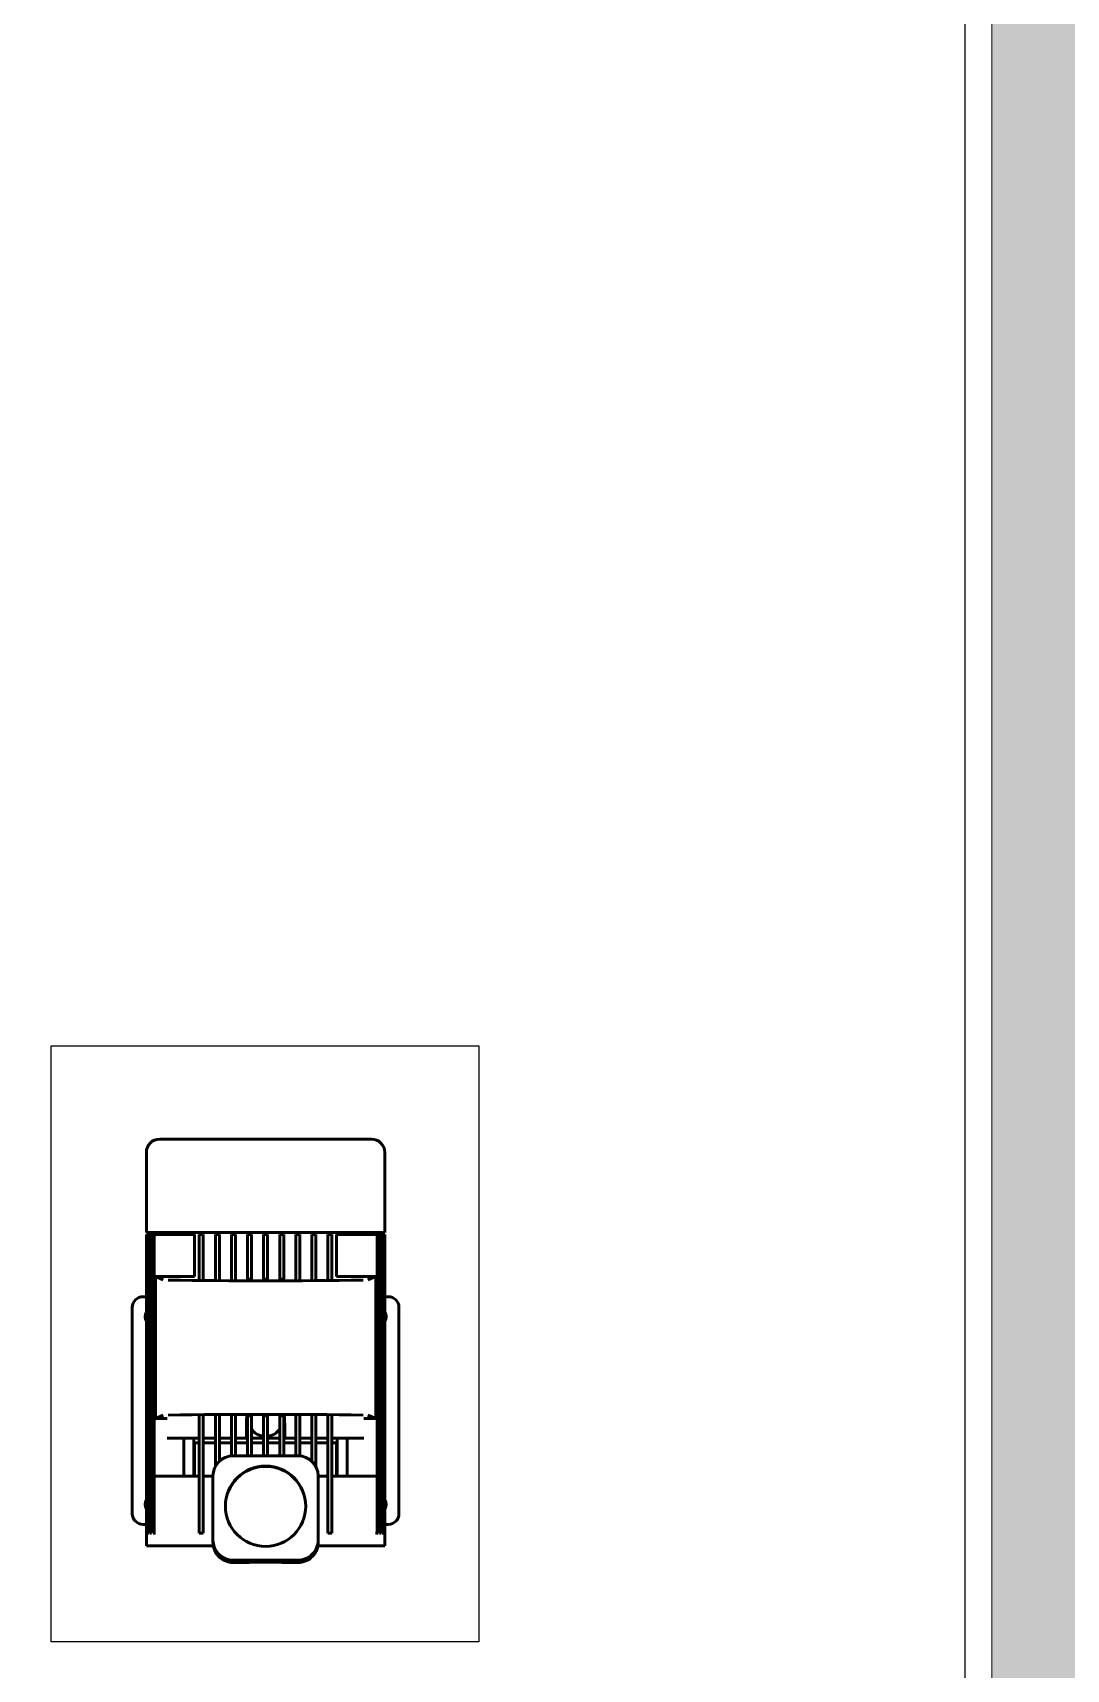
# Model space of a CAD drawing. Header units: inches. Extents: x -309 to 190, y -1585 to -1350.
# Drawn here: x -169.738 to -168.966, y -1397.117 to -1395.895 of the extents above; entities that cross this region are included whole.
import ezdxf

# ---------------------------------------------------------------- set-up
doc = ezdxf.new("R2010")
doc.units = ezdxf.units.IN
doc.header["$MEASUREMENT"] = 0
doc.layers.add('02', color=9, linetype='CONTINUOUS')
doc.layers.add('REVOQUE', color=9, linetype='CONTINUOUS')
doc.layers.add('MURO 27', color=9, linetype='CONTINUOUS', lineweight=9)
doc.layers.add('Visible (ISO)', color=9, linetype='CONTINUOUS', lineweight=50)

msp = doc.modelspace()

# ---------------------------------------------------------------- hatches: boundary and pattern name
at = {"layer": 'MURO 27'}
h = msp.add_hatch(color=256, dxfattribs=at)
h.paths.add_polyline_path([(-181.1018, -1382.5893), (-172.9664, -1385.0497), (-169.0218, -1390.3647), (-169.0218, -1399.0197), (-168.7518, -1399.0197), (-168.7518, -1390.2755), (-172.8028, -1384.8171), (-181.2888, -1382.2507), (-181.3718, -1382.5254), (-181.3718, -1384.8425), (-184.2118, -1384.8425), (-184.2118, -1385.1125), (-181.1018, -1385.1125)])
h.paths.add_polyline_path([(-168.7518, -1404.0597), (-169.0218, -1404.0597), (-169.0218, -1412.6484), (-169.0218, -1414.9837), (-169.0218, -1415.048), (-173.092, -1419.1182), (-176.5118, -1419.1182), (-176.5118, -1419.3882), (-172.9801, -1419.3882), (-168.7518, -1415.1599)])

# ---------------------------------------------------------------- linework, layer by layer
at = {"layer": '02'}
msp.add_lwpolyline([(-169.724, -1397.0963), (-169.724, -1396.6514), (-169.4048, -1396.6514), (-169.4048, -1397.0963)], close=True, dxfattribs=at)
at = {"layer": 'MURO 27'}
msp.add_lwpolyline([(-184.2118, -1384.8425), (-181.3718, -1384.8425), (-181.3718, -1382.5254), (-181.2888, -1382.2507), (-172.8028, -1384.8171), (-168.7518, -1390.2755), (-168.7518, -1399.0197), (-169.0218, -1399.0197), (-169.0218, -1390.3647), (-172.9664, -1385.0497), (-181.1018, -1382.5893), (-181.1018, -1385.1125), (-184.2118, -1385.1125)], dxfattribs=at)
at = {"layer": 'REVOQUE'}
msp.add_lwpolyline([(-169.0418, -1397.6297), (-169.0418, -1393.3697)], dxfattribs=at)
at = {"layer": 'Visible (ISO)'}
for p, q in [((-169.6529, -1396.7907), (-169.6529, -1396.731)), ((-169.4749, -1396.7907), (-169.4749, -1396.731)), ((-169.6529, -1396.7922), (-169.6529, -1396.7922)), ((-169.6527, -1396.7922), (-169.6529, -1396.7922)), ((-169.6529, -1397.0151), (-169.6529, -1396.7922)), ((-169.6529, -1396.7922), (-169.6529, -1397.0151)), ((-169.6527, -1397.0151), (-169.6527, -1396.7922)), ((-169.6519, -1396.7922), (-169.6525, -1396.7922)), ((-169.6525, -1397.0151), (-169.6525, -1396.7922)), ((-169.6519, -1397.0151), (-169.6519, -1396.7922)), ((-169.6519, -1396.7922), (-169.6515, -1396.7922)), ((-169.6503, -1396.7922), (-169.6515, -1396.7922)), ((-169.6515, -1397.0151), (-169.6515, -1396.7922)), ((-169.6503, -1397.0151), (-169.6503, -1396.7922)), ((-169.6503, -1396.7922), (-169.6498, -1396.7922)), ((-169.6479, -1396.7922), (-169.6498, -1396.7922)), ((-169.6498, -1397.0151), (-169.6498, -1396.7922)), ((-169.6479, -1397.0151), (-169.6479, -1396.7922)), ((-169.6479, -1396.7922), (-169.6471, -1396.7922)), ((-169.6169, -1396.7922), (-169.6471, -1396.7922)), ((-169.6471, -1397.0151), (-169.6471, -1396.7922)), ((-169.6364, -1396.7907), (-169.6364, -1396.7922)), ((-169.6169, -1396.8236), (-169.6169, -1396.7922)), ((-169.6134, -1396.8253), (-169.6134, -1396.7922)), ((-169.6134, -1396.7922), (-169.6104, -1396.7922)), ((-169.6104, -1396.8254), (-169.6104, -1396.7922)), ((-169.6014, -1396.8255), (-169.6014, -1396.7922)), ((-169.6014, -1396.7922), (-169.5984, -1396.7922)), ((-169.5984, -1396.8255), (-169.5984, -1396.7922)), ((-169.5894, -1396.8256), (-169.5894, -1396.7922)), ((-169.5894, -1396.7922), (-169.5864, -1396.7922)), ((-169.5864, -1396.8256), (-169.5864, -1396.7922)), ((-169.5774, -1396.8256), (-169.5774, -1396.7922)), ((-169.5744, -1396.8256), (-169.5744, -1396.7922)), ((-169.5654, -1396.8256), (-169.5654, -1396.7922)), ((-169.5639, -1396.7922), (-169.5654, -1396.7922)), ((-169.5624, -1396.7922), (-169.5639, -1396.7922)), ((-169.5624, -1396.8256), (-169.5624, -1396.7922)), ((-169.5534, -1396.8256), (-169.5534, -1396.7922)), ((-169.5504, -1396.8256), (-169.5504, -1396.7922)), ((-169.5414, -1396.8256), (-169.5414, -1396.7922)), ((-169.5414, -1396.7922), (-169.5384, -1396.7922)), ((-169.5384, -1396.8256), (-169.5384, -1396.7922)), ((-169.5294, -1396.8255), (-169.5294, -1396.7922)), ((-169.5294, -1396.7922), (-169.5264, -1396.7922)), ((-169.5264, -1396.8255), (-169.5264, -1396.7922)), ((-169.5174, -1396.8254), (-169.5174, -1396.7922)), ((-169.5174, -1396.7922), (-169.5144, -1396.7922)), ((-169.5144, -1396.8253), (-169.5144, -1396.7922)), ((-169.511, -1396.8236), (-169.511, -1396.7922)), ((-169.4807, -1396.7922), (-169.511, -1396.7922)), ((-169.4914, -1396.7907), (-169.4914, -1396.7922)), ((-169.4807, -1397.0151), (-169.4807, -1396.7922)), ((-169.4807, -1396.7922), (-169.48, -1396.7922)), ((-169.48, -1397.0151), (-169.48, -1396.7922)), ((-169.4781, -1396.7922), (-169.48, -1396.7922)), ((-169.4781, -1397.0151), (-169.4781, -1396.7922)), ((-169.4781, -1396.7922), (-169.4776, -1396.7922)), ((-169.4776, -1397.0151), (-169.4776, -1396.7922)), ((-169.4763, -1396.7922), (-169.4776, -1396.7922)), ((-169.4763, -1397.0151), (-169.4763, -1396.7922)), ((-169.4763, -1396.7922), (-169.476, -1396.7922)), ((-169.476, -1397.0151), (-169.476, -1396.7922)), ((-169.4753, -1396.7922), (-169.476, -1396.7922)), ((-169.4753, -1397.0151), (-169.4753, -1396.7922)), ((-169.4749, -1396.7922), (-169.4752, -1396.7922)), ((-169.4752, -1397.0151), (-169.4752, -1396.7922)), ((-169.4749, -1397.0151), (-169.4749, -1396.7922)), ((-169.4749, -1396.7922), (-169.4749, -1396.7922)), ((-169.4749, -1396.7922), (-169.4749, -1397.0151)), ((-169.6461, -1396.9296), (-169.6461, -1396.8236)), ((-169.6461, -1396.8236), (-169.6169, -1396.8236)), ((-169.6404, -1396.826), (-169.6461, -1396.8236)), ((-169.5639, -1396.8256), (-169.5654, -1396.8256)), ((-169.5639, -1396.8256), (-169.5624, -1396.8256)), ((-169.511, -1396.8236), (-169.4817, -1396.8236)), ((-169.4817, -1396.8236), (-169.4875, -1396.826)), ((-169.4817, -1396.9296), (-169.4817, -1396.8236)), ((-169.6554, -1396.8386), (-169.6529, -1396.8386)), ((-169.4749, -1396.8386), (-169.4724, -1396.8386)), ((-169.6634, -1396.9236), (-169.6634, -1396.8466)), ((-169.4644, -1396.8466), (-169.4644, -1396.9236)), ((-169.6634, -1397.0006), (-169.6634, -1396.9236)), ((-169.6461, -1396.9296), (-169.6404, -1396.9271)), ((-169.6373, -1396.9296), (-169.6461, -1396.9296)), ((-169.6134, -1397.0151), (-169.6134, -1396.9278)), ((-169.6104, -1397.0151), (-169.6104, -1396.9278)), ((-169.6014, -1396.9654), (-169.6014, -1396.9277)), ((-169.5984, -1396.9614), (-169.5984, -1396.9276)), ((-169.5894, -1396.9574), (-169.5894, -1396.9276)), ((-169.5864, -1396.9574), (-169.5864, -1396.9275)), ((-169.5774, -1396.9574), (-169.5774, -1396.9275)), ((-169.5744, -1396.9574), (-169.5744, -1396.9275)), ((-169.5654, -1396.9574), (-169.5654, -1396.9275)), ((-169.5639, -1396.9275), (-169.5654, -1396.9275)), ((-169.5639, -1396.9275), (-169.5624, -1396.9275)), ((-169.5624, -1396.9574), (-169.5624, -1396.9275)), ((-169.5534, -1396.9574), (-169.5534, -1396.9275)), ((-169.5504, -1396.9574), (-169.5504, -1396.9275)), ((-169.5414, -1396.9574), (-169.5414, -1396.9275)), ((-169.5384, -1396.9574), (-169.5384, -1396.9276)), ((-169.5294, -1396.9614), (-169.5294, -1396.9276)), ((-169.5264, -1396.9654), (-169.5264, -1396.9277)), ((-169.5174, -1397.0151), (-169.5174, -1396.9278)), ((-169.5144, -1397.0151), (-169.5144, -1396.9278)), ((-169.4817, -1396.9296), (-169.4906, -1396.9296)), ((-169.4875, -1396.9271), (-169.4817, -1396.9296)), ((-169.4644, -1396.9236), (-169.4644, -1397.0006)), ((-169.5781, -1396.93), (-169.5781, -1396.9305)), ((-169.5497, -1396.9305), (-169.5497, -1396.93)), ((-169.6373, -1396.9443), (-169.6354, -1396.9443)), ((-169.6354, -1396.9443), (-169.6191, -1396.9443)), ((-169.625, -1396.9725), (-169.625, -1396.9443)), ((-169.6191, -1396.9443), (-169.6134, -1396.9443)), ((-169.6174, -1396.9725), (-169.6174, -1396.9443)), ((-169.6174, -1396.9478), (-169.6134, -1396.9478)), ((-169.6169, -1396.9725), (-169.6169, -1396.9478)), ((-169.6104, -1396.9443), (-169.6014, -1396.9443)), ((-169.6104, -1396.9478), (-169.6014, -1396.9478)), ((-169.5984, -1396.9443), (-169.5894, -1396.9443)), ((-169.5984, -1396.9478), (-169.5894, -1396.9478)), ((-169.5864, -1396.9443), (-169.5783, -1396.9443)), ((-169.5864, -1396.9478), (-169.5774, -1396.9478)), ((-169.5783, -1396.9443), (-169.5774, -1396.9443)), ((-169.5744, -1396.9443), (-169.5654, -1396.9443)), ((-169.5744, -1396.9478), (-169.5654, -1396.9478)), ((-169.5624, -1396.9443), (-169.5534, -1396.9443)), ((-169.5624, -1396.9478), (-169.5534, -1396.9478)), ((-169.5504, -1396.9443), (-169.5495, -1396.9443)), ((-169.5504, -1396.9478), (-169.5414, -1396.9478)), ((-169.5414, -1396.9443), (-169.5495, -1396.9443)), ((-169.5294, -1396.9443), (-169.5384, -1396.9443)), ((-169.5384, -1396.9478), (-169.5294, -1396.9478)), ((-169.5174, -1396.9443), (-169.5264, -1396.9443)), ((-169.5264, -1396.9478), (-169.5174, -1396.9478)), ((-169.5087, -1396.9443), (-169.5144, -1396.9443)), ((-169.5144, -1396.9478), (-169.5105, -1396.9478)), ((-169.511, -1396.9725), (-169.511, -1396.9478)), ((-169.5105, -1396.9725), (-169.5105, -1396.9443)), ((-169.4924, -1396.9443), (-169.5087, -1396.9443)), ((-169.5029, -1396.9725), (-169.5029, -1396.9443)), ((-169.4924, -1396.9443), (-169.4906, -1396.9443)), ((-169.5397, -1396.9574), (-169.5882, -1396.9574)), ((-169.6527, -1396.9725), (-169.6529, -1396.9725)), ((-169.6519, -1396.9725), (-169.6524, -1396.9725)), ((-169.6503, -1396.9725), (-169.6511, -1396.9725)), ((-169.6479, -1396.9725), (-169.649, -1396.9725)), ((-169.6427, -1396.9725), (-169.646, -1396.9725)), ((-169.6236, -1396.9725), (-169.6427, -1396.9725)), ((-169.6134, -1396.9725), (-169.6236, -1396.9725)), ((-169.6032, -1396.9724), (-169.6032, -1397.0203)), ((-169.5247, -1397.0203), (-169.5247, -1396.9724)), ((-169.5043, -1396.9725), (-169.5144, -1396.9725)), ((-169.4851, -1396.9725), (-169.5043, -1396.9725)), ((-169.4819, -1396.9725), (-169.4851, -1396.9725)), ((-169.4789, -1396.9725), (-169.48, -1396.9725)), ((-169.4768, -1396.9725), (-169.4776, -1396.9725)), ((-169.4754, -1396.9725), (-169.476, -1396.9725)), ((-169.4749, -1396.9725), (-169.4752, -1396.9725)), ((-169.6529, -1397.0086), (-169.6554, -1397.0086)), ((-169.6529, -1397.0151), (-169.6529, -1397.0151)), ((-169.6529, -1397.0151), (-169.6529, -1397.0151)), ((-169.6529, -1397.0246), (-169.6529, -1397.0151)), ((-169.6524, -1397.0151), (-169.6525, -1397.0151)), ((-169.6519, -1397.0151), (-169.6515, -1397.0151)), ((-169.6511, -1397.0151), (-169.6515, -1397.0151)), ((-169.6503, -1397.0151), (-169.6498, -1397.0151)), ((-169.649, -1397.0151), (-169.6498, -1397.0151)), ((-169.6479, -1397.0151), (-169.6471, -1397.0151)), ((-169.646, -1397.0151), (-169.6471, -1397.0151)), ((-169.6134, -1397.0151), (-169.6104, -1397.0151)), ((-169.5174, -1397.0151), (-169.5144, -1397.0151)), ((-169.4807, -1397.0151), (-169.4819, -1397.0151)), ((-169.4807, -1397.0151), (-169.48, -1397.0151)), ((-169.4781, -1397.0151), (-169.4789, -1397.0151)), ((-169.4781, -1397.0151), (-169.4776, -1397.0151)), ((-169.4763, -1397.0151), (-169.4768, -1397.0151)), ((-169.4763, -1397.0151), (-169.476, -1397.0151)), ((-169.4753, -1397.0151), (-169.4754, -1397.0151)), ((-169.4724, -1397.0086), (-169.4749, -1397.0086)), ((-169.4749, -1397.0151), (-169.4749, -1397.0151)), ((-169.4749, -1397.0151), (-169.4749, -1397.0151)), ((-169.4749, -1397.0246), (-169.4749, -1397.0151)), ((-169.6427, -1397.0246), (-169.6529, -1397.0246)), ((-169.6236, -1397.0246), (-169.6427, -1397.0246)), ((-169.6133, -1397.0246), (-169.6236, -1397.0246)), ((-169.6032, -1397.0203), (-169.6032, -1397.0225)), ((-169.603, -1397.0246), (-169.6032, -1397.0246)), ((-169.5249, -1397.0246), (-169.5247, -1397.0246)), ((-169.5247, -1397.0203), (-169.5247, -1397.0225)), ((-169.5043, -1397.0246), (-169.5145, -1397.0246)), ((-169.4851, -1397.0246), (-169.5043, -1397.0246)), ((-169.4749, -1397.0246), (-169.4851, -1397.0246)), ((-169.5882, -1397.0353), (-169.5397, -1397.0353))]:
    msp.add_line(p, q, dxfattribs=at)
for centre, radius, start, end in [((-169.6554, -1396.8466), 0.008, 90, 180), ((-169.4724, -1396.8466), 0.008, 0, 90), ((-169.6479, -1396.8536), 0.006, 146.443, 213.557), ((-169.4799, -1396.8536), 0.006, 326.4424, 33.5576), ((-166.855, -1396.972), 2.7234, 179.1259, 179.4179), ((-169.5639, -1396.93), 0.0129, 215.5455, 263.3251), ((-169.5639, -1396.93), 0.0129, 276.6749, 324.4545), ((-172.2728, -1396.972), 2.7234, 0.5821, 0.8741), ((-169.6479, -1396.9936), 0.006, 146.443, 213.557), ((-169.4799, -1396.9936), 0.006, 326.4424, 33.5576), ((-169.6554, -1397.0006), 0.008, 180, 270), ((-169.4724, -1397.0006), 0.008, 270, 0)]:
    msp.add_arc(centre, radius, start, end, dxfattribs=at)
for centre, major_axis, ratio, start_param, end_param in [((-169.5639, -1396.8121), (0.28, 0), 0.052408, 4.449368, 4.97541), ((-169.5639, -1396.9411), (-0.28, 0), 0.052408, 4.449368, 4.97541), ((-169.5882, -1396.9724), (-0.015, 0), 0.999391, -1.570796, 0), ((-169.5639, -1396.9953), (0.03, 0), 0.999391, 0.00582, 3.135772), ((-169.5397, -1396.9724), (0.015, 0), 0.999391, 0, 1.570796), ((-169.5882, -1397.0203), (0.015, 0), 0.999391, 3.141593, 4.712389), ((-169.5397, -1397.0203), (-0.015, 0), 0.999391, 1.570796, 3.141593), ((-169.5639, -1397.0404), (0.1008, 0), 0.034899, 1.32807, 1.813535)]:
    msp.add_ellipse(centre, major_axis=major_axis, ratio=ratio, start_param=start_param, end_param=end_param, dxfattribs=at)
msp.add_ellipse((-169.5639, -1396.995), major_axis=(-0.03, 0), ratio=0.999391, dxfattribs=at)
for points, knots in [([(-169.6429, -1396.721), (-169.6455, -1396.721), (-169.6482, -1396.722), (-169.65, -1396.7239), (-169.6519, -1396.7257), (-169.6529, -1396.7283), (-169.6529, -1396.731)], [-5, -5, -5, -5, 0, 0, 0, 5, 5, 5, 5]), ([(-169.6328, -1396.721), (-169.6342, -1396.721), (-169.6354, -1396.721), (-169.6364, -1396.721), (-169.6376, -1396.721), (-169.6386, -1396.721), (-169.6395, -1396.721), (-169.6405, -1396.721), (-169.6413, -1396.721), (-169.6419, -1396.721), (-169.6426, -1396.721), (-169.6429, -1396.721), (-169.6429, -1396.721), (-169.6429, -1396.721), (-169.6429, -1396.721), (-169.6429, -1396.721)], [24.396239, 24.396239, 24.396239, 24.396239, 39.449836, 39.449836, 39.449836, 58.260733, 58.260733, 58.260733, 82.387196, 82.387196, 82.387196, 112.600484, 112.600484, 112.600484, 114.054243, 114.054243, 114.054243, 114.054243]), ([(-169.6328, -1396.721), (-169.6328, -1396.721), (-169.6328, -1396.721), (-169.6328, -1396.721), (-169.6324, -1396.721), (-169.6321, -1396.721), (-169.6317, -1396.721), (-169.6314, -1396.721), (-169.6311, -1396.721), (-169.6308, -1396.721), (-169.6305, -1396.721), (-169.6303, -1396.721), (-169.63, -1396.721), (-169.6298, -1396.721), (-169.6297, -1396.721), (-169.6295, -1396.721), (-169.6295, -1396.721), (-169.6294, -1396.721), (-169.6294, -1396.721), (-169.6293, -1396.721), (-169.6293, -1396.721), (-169.6293, -1396.721), (-169.6293, -1396.721), (-169.6292, -1396.721), (-169.6292, -1396.721), (-169.6292, -1396.721), (-169.6292, -1396.721), (-169.6292, -1396.721), (-169.6291, -1396.721), (-169.6291, -1396.721), (-169.6291, -1396.721)], [8.336317, 8.336317, 8.336317, 8.336317, 8.417846, 8.417846, 8.417846, 11.94043, 11.94043, 11.94043, 14.806441, 14.806441, 14.806441, 17.551929, 17.551929, 17.551929, 18.865792, 18.865792, 18.865792, 19.375891, 19.375891, 19.375891, 19.63094, 19.63094, 19.63094, 19.88599, 19.88599, 19.88599, 20.052734, 20.052734, 20.052734, 20.115315, 20.115315, 20.115315, 20.115315]), ([(-169.6291, -1396.721), (-169.6288, -1396.721), (-169.6284, -1396.721), (-169.628, -1396.721), (-169.6276, -1396.721), (-169.6272, -1396.721), (-169.6267, -1396.721), (-169.6263, -1396.721), (-169.6258, -1396.721), (-169.6252, -1396.721), (-169.625, -1396.721), (-169.6247, -1396.721), (-169.6245, -1396.721), (-169.6244, -1396.721), (-169.6243, -1396.721), (-169.6242, -1396.721), (-169.6241, -1396.721), (-169.624, -1396.721), (-169.624, -1396.721), (-169.6239, -1396.721), (-169.6239, -1396.721), (-169.6238, -1396.721), (-169.6238, -1396.721), (-169.6238, -1396.721), (-169.6237, -1396.721), (-169.6237, -1396.721), (-169.6237, -1396.721), (-169.6236, -1396.721)], [8.274787, 8.274787, 8.274787, 8.274787, 11.266252, 11.266252, 11.266252, 14.154351, 14.154351, 14.154351, 17.131263, 17.131263, 17.131263, 18.575051, 18.575051, 18.575051, 19.140857, 19.140857, 19.140857, 19.42376, 19.42376, 19.42376, 19.706663, 19.706663, 19.706663, 19.890628, 19.890628, 19.890628, 20.018813, 20.018813, 20.018813, 20.018813]), ([(-169.5639, -1396.721), (-169.5727, -1396.721), (-169.5815, -1396.721), (-169.5902, -1396.721), (-169.5951, -1396.721), (-169.5998, -1396.721), (-169.6045, -1396.721), (-169.608, -1396.721), (-169.6114, -1396.721), (-169.6147, -1396.721), (-169.6154, -1396.721), (-169.6161, -1396.721), (-169.6168, -1396.721), (-169.6174, -1396.721), (-169.6181, -1396.721), (-169.6188, -1396.721), (-169.6196, -1396.721), (-169.6205, -1396.721), (-169.6213, -1396.721), (-169.6217, -1396.721), (-169.6221, -1396.721), (-169.6225, -1396.721), (-169.6227, -1396.721), (-169.6229, -1396.721), (-169.6231, -1396.721), (-169.6232, -1396.721), (-169.6234, -1396.721), (-169.6235, -1396.721), (-169.6236, -1396.721), (-169.6236, -1396.721), (-169.6236, -1396.721)], [47.958458, 47.958458, 47.958458, 47.958458, 86.15673, 86.15673, 86.15673, 107.265981, 107.265981, 107.265981, 122.802866, 122.802866, 122.802866, 126.134664, 126.134664, 126.134664, 129.466461, 129.466461, 129.466461, 133.553342, 133.553342, 133.553342, 135.596782, 135.596782, 135.596782, 136.618502, 136.618502, 136.618502, 137.42648, 137.42648, 137.42648, 137.640223, 137.640223, 137.640223, 137.640223]), ([(-169.5042, -1396.721), (-169.5071, -1396.721), (-169.5101, -1396.721), (-169.5133, -1396.721), (-169.5173, -1396.721), (-169.5215, -1396.721), (-169.5257, -1396.721), (-169.5311, -1396.721), (-169.5365, -1396.721), (-169.5421, -1396.721), (-169.549, -1396.721), (-169.5559, -1396.721), (-169.5629, -1396.721), (-169.5632, -1396.721), (-169.5636, -1396.721), (-169.5639, -1396.721)], [24.396237, 24.396237, 24.396237, 24.396237, 39.449834, 39.449834, 39.449834, 58.260732, 58.260732, 58.260732, 82.387194, 82.387194, 82.387194, 112.600482, 112.600482, 112.600482, 114.054242, 114.054242, 114.054242, 114.054242]), ([(-169.5042, -1396.721), (-169.5042, -1396.721), (-169.5042, -1396.721), (-169.5042, -1396.721), (-169.5035, -1396.721), (-169.5029, -1396.721), (-169.5023, -1396.721), (-169.5018, -1396.721), (-169.5013, -1396.721), (-169.5009, -1396.721), (-169.5004, -1396.721), (-169.5, -1396.721), (-169.4997, -1396.721), (-169.4995, -1396.721), (-169.4993, -1396.721), (-169.4992, -1396.721), (-169.4991, -1396.721), (-169.4991, -1396.721), (-169.499, -1396.721), (-169.499, -1396.721), (-169.4989, -1396.721), (-169.4989, -1396.721), (-169.4989, -1396.721), (-169.4988, -1396.721), (-169.4988, -1396.721), (-169.4988, -1396.721), (-169.4988, -1396.721), (-169.4988, -1396.721), (-169.4988, -1396.721), (-169.4987, -1396.721), (-169.4987, -1396.721)], [8.336164, 8.336164, 8.336164, 8.336164, 8.417693, 8.417693, 8.417693, 11.940277, 11.940277, 11.940277, 14.806288, 14.806288, 14.806288, 17.551776, 17.551776, 17.551776, 18.865638, 18.865638, 18.865638, 19.375737, 19.375737, 19.375737, 19.630787, 19.630787, 19.630787, 19.885837, 19.885837, 19.885837, 20.052581, 20.052581, 20.052581, 20.115162, 20.115162, 20.115162, 20.115162]), ([(-169.4987, -1396.721), (-169.4984, -1396.721), (-169.4981, -1396.721), (-169.4978, -1396.721), (-169.4975, -1396.721), (-169.4972, -1396.721), (-169.4969, -1396.721), (-169.4965, -1396.721), (-169.4962, -1396.721), (-169.4959, -1396.721), (-169.4958, -1396.721), (-169.4956, -1396.721), (-169.4955, -1396.721), (-169.4955, -1396.721), (-169.4954, -1396.721), (-169.4953, -1396.721), (-169.4953, -1396.721), (-169.4953, -1396.721), (-169.4953, -1396.721), (-169.4952, -1396.721), (-169.4952, -1396.721), (-169.4952, -1396.721), (-169.4952, -1396.721), (-169.4952, -1396.721), (-169.4951, -1396.721), (-169.4951, -1396.721), (-169.4951, -1396.721), (-169.4951, -1396.721)], [8.275304, 8.275304, 8.275304, 8.275304, 11.266769, 11.266769, 11.266769, 14.154868, 14.154868, 14.154868, 17.13178, 17.13178, 17.13178, 18.575568, 18.575568, 18.575568, 19.141374, 19.141374, 19.141374, 19.424277, 19.424277, 19.424277, 19.70718, 19.70718, 19.70718, 19.891145, 19.891145, 19.891145, 20.01933, 20.01933, 20.01933, 20.01933]), ([(-169.4849, -1396.721), (-169.4849, -1396.721), (-169.4854, -1396.721), (-169.4865, -1396.721), (-169.4871, -1396.721), (-169.4879, -1396.721), (-169.4889, -1396.721), (-169.4896, -1396.721), (-169.4905, -1396.721), (-169.4915, -1396.721), (-169.4917, -1396.721), (-169.492, -1396.721), (-169.4922, -1396.721), (-169.4925, -1396.721), (-169.4927, -1396.721), (-169.493, -1396.721), (-169.4933, -1396.721), (-169.4936, -1396.721), (-169.494, -1396.721), (-169.4942, -1396.721), (-169.4943, -1396.721), (-169.4945, -1396.721), (-169.4946, -1396.721), (-169.4947, -1396.721), (-169.4948, -1396.721), (-169.4949, -1396.721), (-169.4949, -1396.721), (-169.495, -1396.721), (-169.495, -1396.721), (-169.4951, -1396.721), (-169.4951, -1396.721)], [47.958043, 47.958043, 47.958043, 47.958043, 86.15673, 86.15673, 86.15673, 107.265981, 107.265981, 107.265981, 122.802866, 122.802866, 122.802866, 126.134664, 126.134664, 126.134664, 129.466461, 129.466461, 129.466461, 133.553342, 133.553342, 133.553342, 135.596782, 135.596782, 135.596782, 136.618502, 136.618502, 136.618502, 137.42648, 137.42648, 137.42648, 137.640222, 137.640222, 137.640222, 137.640222]), ([(-169.4849, -1396.721), (-169.4823, -1396.721), (-169.4797, -1396.722), (-169.4779, -1396.7239), (-169.476, -1396.7257), (-169.4749, -1396.7283), (-169.4749, -1396.731)], [-5, -5, -5, -5, 0, 0, 0, 5, 5, 5, 5]), ([(-169.6417, -1396.7907), (-169.6442, -1396.7907), (-169.6459, -1396.7907), (-169.6473, -1396.7907), (-169.6495, -1396.7907), (-169.6508, -1396.7907), (-169.6517, -1396.7907), (-169.6525, -1396.7907), (-169.6529, -1396.7907), (-169.6529, -1396.7907)], [236.460567, 236.460567, 236.460567, 236.460567, 252.964631, 252.964631, 252.964631, 278.097456, 278.097456, 278.097456, 302.173931, 302.173931, 302.173931, 302.173931]), ([(-169.6525, -1396.7922), (-169.6526, -1396.7922), (-169.6526, -1396.7922), (-169.6527, -1396.7922), (-169.6527, -1396.7922), (-169.6527, -1396.7922)], [0, 0, 0, 0, 0.150191, 0.150191, 0.3003823, 0.3003823, 0.3003823, 0.3003823]), ([(-169.5639, -1396.7907), (-169.5749, -1396.7907), (-169.5858, -1396.7907), (-169.5966, -1396.7907), (-169.603, -1396.7907), (-169.6093, -1396.7907), (-169.6155, -1396.7907), (-169.6198, -1396.7907), (-169.6241, -1396.7907), (-169.6281, -1396.7907)], [151.086966, 151.086966, 151.086966, 151.086966, 183.943658, 183.943658, 183.943658, 203.232169, 203.232169, 203.232169, 216.800351, 216.800351, 216.800351, 216.800351]), ([(-169.5744, -1396.7922), (-169.5749, -1396.7922), (-169.5754, -1396.7922), (-169.5764, -1396.7922), (-169.5769, -1396.7922), (-169.5774, -1396.7922)], [0.0000002, 0.0000002, 0.0000002, 0.0000002, 0.1501919, 0.1501919, 0.3003837, 0.3003837, 0.3003837, 0.3003837]), ([(-169.4997, -1396.7907), (-169.5047, -1396.7907), (-169.5099, -1396.7907), (-169.5152, -1396.7907), (-169.5233, -1396.7907), (-169.5316, -1396.7907), (-169.5399, -1396.7907), (-169.5479, -1396.7907), (-169.5559, -1396.7907), (-169.5639, -1396.7907)], [85.373601, 85.373601, 85.373601, 85.373601, 101.877665, 101.877665, 101.877665, 127.01049, 127.01049, 127.01049, 151.086966, 151.086966, 151.086966, 151.086966]), ([(-169.5504, -1396.7922), (-169.5509, -1396.7922), (-169.5514, -1396.7922), (-169.5524, -1396.7922), (-169.5529, -1396.7922), (-169.5534, -1396.7922)], [0, 0, 0, 0, 0.150191, 0.150191, 0.3003823, 0.3003823, 0.3003823, 0.3003823]), ([(-169.4749, -1396.7907), (-169.4749, -1396.7907), (-169.4756, -1396.7907), (-169.4773, -1396.7907), (-169.4782, -1396.7907), (-169.4795, -1396.7907), (-169.4813, -1396.7907), (-169.4826, -1396.7907), (-169.4841, -1396.7907), (-169.4861, -1396.7907)], [0, 0, 0, 0, 32.856693, 32.856693, 32.856693, 52.145203, 52.145203, 52.145203, 65.713386, 65.713386, 65.713386, 65.713386]), ([(-169.4752, -1396.7922), (-169.4752, -1396.7922), (-169.4752, -1396.7922), (-169.4753, -1396.7922), (-169.4753, -1396.7922), (-169.4753, -1396.7922)], [0.0000002, 0.0000002, 0.0000002, 0.0000002, 0.1501919, 0.1501919, 0.3003837, 0.3003837, 0.3003837, 0.3003837]), ([(-169.5744, -1396.8256), (-169.5749, -1396.8256), (-169.5754, -1396.8256), (-169.5764, -1396.8256), (-169.5769, -1396.8256), (-169.5774, -1396.8256)], [0.0000002, 0.0000002, 0.0000002, 0.0000002, 0.1501926, 0.1501926, 0.3003848, 0.3003848, 0.3003848, 0.3003848]), ([(-169.5534, -1396.8256), (-169.5529, -1396.8256), (-169.5524, -1396.8256), (-169.5514, -1396.8256), (-169.5509, -1396.8256), (-169.5504, -1396.8256)], [-0.3003834, -0.3003834, -0.3003834, -0.3003834, -0.1501916, -0.1501916, 0, 0, 0, 0]), ([(-169.5779, -1396.928), (-169.578, -1396.9286), (-169.5781, -1396.9292), (-169.5781, -1396.9299), (-169.5781, -1396.9299), (-169.5781, -1396.9299), (-169.5781, -1396.93)], [0, 0, 0, 0, 3.32097, 3.32097, 3.32097, 3.466098, 3.466098, 3.466098, 3.466098]), ([(-169.5744, -1396.9275), (-169.5749, -1396.9275), (-169.5754, -1396.9275), (-169.5764, -1396.9275), (-169.5769, -1396.9275), (-169.5774, -1396.9275)], [0.0000002, 0.0000002, 0.0000002, 0.0000002, 0.1501926, 0.1501926, 0.3003848, 0.3003848, 0.3003848, 0.3003848]), ([(-169.5534, -1396.9275), (-169.5529, -1396.9275), (-169.5524, -1396.9275), (-169.5514, -1396.9275), (-169.5509, -1396.9275), (-169.5504, -1396.9275)], [-0.3003834, -0.3003834, -0.3003834, -0.3003834, -0.1501916, -0.1501916, 0, 0, 0, 0]), ([(-169.5499, -1396.928), (-169.5499, -1396.9285), (-169.5498, -1396.929), (-169.5498, -1396.9295), (-169.5497, -1396.9296), (-169.5497, -1396.9298), (-169.5497, -1396.93)], [0, 0, 0, 0, 2.62825, 2.62825, 2.62825, 3.468709, 3.468709, 3.468709, 3.468709]), ([(-169.6525, -1397.0151), (-169.6526, -1397.0151), (-169.6526, -1397.0151), (-169.6527, -1397.0151), (-169.6527, -1397.0151), (-169.6527, -1397.0151)], [-0.3003835, -0.3003835, -0.3003835, -0.3003835, -0.1501919, -0.1501919, 0, 0, 0, 0]), ([(-169.4752, -1397.0151), (-169.4752, -1397.0151), (-169.4752, -1397.0151), (-169.4753, -1397.0151), (-169.4753, -1397.0151), (-169.4753, -1397.0151)], [-0.3003823, -0.3003823, -0.3003823, -0.3003823, -0.1501912, -0.1501912, 0, 0, 0, 0]), ([(-169.6032, -1397.0225), (-169.6032, -1397.0228), (-169.6031, -1397.0232), (-169.6031, -1397.0239), (-169.603, -1397.0243), (-169.603, -1397.0246)], [-0.2160642, -0.2160642, -0.2160642, -0.2160642, -0.1080326, -0.1080326, -0.000001, -0.000001, -0.000001, -0.000001]), ([(-169.6012, -1397.0294), (-169.6016, -1397.0288), (-169.6019, -1397.0282), (-169.6023, -1397.0271), (-169.6025, -1397.0265), (-169.6028, -1397.0256), (-169.6028, -1397.0252), (-169.6029, -1397.0247), (-169.603, -1397.0246), (-169.603, -1397.0246)], [0, 0, 0, 0, 0.2188589, 0.2188589, 0.4329776, 0.4329776, 0.6542807, 0.6542807, 0.8731654, 0.8731654, 0.8731654, 0.8731654]), ([(-169.5266, -1397.0294), (-169.5263, -1397.0288), (-169.526, -1397.0282), (-169.5255, -1397.0271), (-169.5254, -1397.0265), (-169.5251, -1397.0256), (-169.525, -1397.0252), (-169.5249, -1397.0247), (-169.5249, -1397.0246), (-169.5249, -1397.0246)], [-0.8703838, -0.8703838, -0.8703838, -0.8703838, -0.6522252, -0.6522252, -0.4387919, -0.4387919, -0.2181905, -0.2181905, 0, 0, 0, 0]), ([(-169.5247, -1397.0225), (-169.5247, -1397.0228), (-169.5247, -1397.0232), (-169.5248, -1397.0239), (-169.5248, -1397.0243), (-169.5249, -1397.0246)], [0.000001, 0.000001, 0.000001, 0.000001, 0.108047, 0.108047, 0.2160931, 0.2160931, 0.2160931, 0.2160931]), ([(-169.5882, -1397.037), (-169.5901, -1397.037), (-169.5921, -1397.0366), (-169.5958, -1397.0351), (-169.5975, -1397.0339), (-169.5997, -1397.0317), (-169.6006, -1397.0306), (-169.6012, -1397.0294)], [2.2797, 2.2797, 2.2797, 2.2797, 2.87273, 2.87273, 3.465759, 3.465759, 3.859451, 3.859451, 3.859451, 3.859451]), ([(-169.5397, -1397.037), (-169.5378, -1397.037), (-169.5358, -1397.0366), (-169.532, -1397.0351), (-169.5303, -1397.0339), (-169.5281, -1397.0317), (-169.5273, -1397.0306), (-169.5266, -1397.0294)], [-2.318706, -2.318706, -2.318706, -2.318706, -1.725679, -1.725679, -1.132651, -1.132651, -0.738961, -0.738961, -0.738961, -0.738961])]:
    msp.add_open_spline(points, degree=3, knots=knots, dxfattribs=at)
for points, degree in [([(-169.6362, -1396.7907), (-169.6376, -1396.7907), (-169.6388, -1396.7907), (-169.6399, -1396.7907), (-169.6408, -1396.7907), (-169.6417, -1396.7907)], 5), ([(-169.6281, -1396.7907), (-169.6299, -1396.7907), (-169.6316, -1396.7907), (-169.6332, -1396.7907), (-169.6348, -1396.7907), (-169.6362, -1396.7907)], 5), ([(-169.4917, -1396.7907), (-169.4931, -1396.7907), (-169.4946, -1396.7907), (-169.4963, -1396.7907), (-169.498, -1396.7907), (-169.4997, -1396.7907)], 5), ([(-169.4861, -1396.7907), (-169.487, -1396.7907), (-169.488, -1396.7907), (-169.4891, -1396.7907), (-169.4903, -1396.7907), (-169.4917, -1396.7907)], 5), ([(-169.5779, -1396.928), (-169.5779, -1396.928), (-169.5779, -1396.9279), (-169.5779, -1396.9279), (-169.5779, -1396.9278), (-169.5779, -1396.9278)], 5), ([(-169.55, -1396.9278), (-169.55, -1396.9278), (-169.55, -1396.9279), (-169.55, -1396.9279), (-169.5499, -1396.928), (-169.5499, -1396.928)], 5), ([(-169.6032, -1396.9725), (-169.6056, -1396.9725), (-169.608, -1396.9725), (-169.6104, -1396.9725)], 3), ([(-169.5174, -1396.9725), (-169.5199, -1396.9725), (-169.5223, -1396.9725), (-169.5247, -1396.9725)], 3), ([(-169.6032, -1397.0246), (-169.6066, -1397.0246), (-169.61, -1397.0246), (-169.6133, -1397.0246)], 3), ([(-169.603, -1397.0246), (-169.603, -1397.0246), (-169.603, -1397.0246), (-169.603, -1397.0246)], 3), ([(-169.5249, -1397.0246), (-169.5249, -1397.0246), (-169.5249, -1397.0246), (-169.5249, -1397.0246)], 3), ([(-169.5145, -1397.0246), (-169.5179, -1397.0246), (-169.5213, -1397.0246), (-169.5247, -1397.0246)], 3)]:
    msp.add_open_spline(points, degree=degree, dxfattribs=at)

doc.saveas('drawing.dxf')
